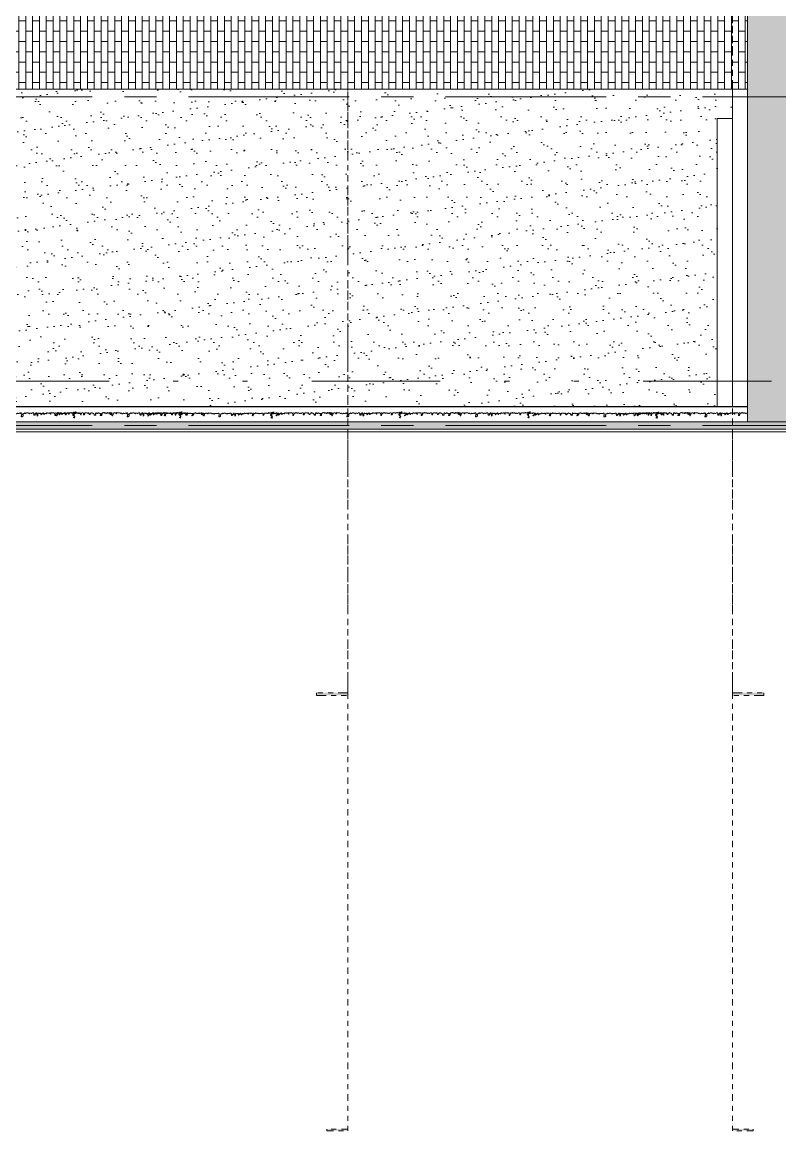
# Model space of a CAD drawing. Header units: metres. Extents: x -8.2 to 55.7, y -13.8 to 30.8.
# Drawn here: x 7.62 to 22.6, y -13.83 to 8.1 of the extents above; entities that cross this region are included whole.
import ezdxf
from ezdxf.enums import TextEntityAlignment as Align

# ---------------------------------------------------------------- set-up
doc = ezdxf.new("R2010")
doc.units = ezdxf.units.M
doc.header["$LTSCALE"] = 0.001
for name, pattern in [('CENTER', [50.8, 31.75, -6.35, 6.35, -6.35]), ('DIVIDEX2', [63.5, 25.4, -12.7, 0, -12.7, 0, -12.7]), ('HIDDENX2', [19.05, 12.7, -6.35])]:
    doc.linetypes.add(name, pattern=pattern)
doc.layers.get('0').update_dxf_attribs({"lineweight": 13, "true_color": 0x000000})
for name, color, linetype, lineweight, true_color in [('Jach-Anotaciones-Hatch-Lum100%', 7, 'Continuous', 13, 0x000000), ('Jach-Anotaciones-Hatch-Lum30%', 7, 'Continuous', 13, 0xb3b3b3), ('Jach-Anotaciones-Hatch-Lum50%', 9, 'Continuous', 13, 0x808080), ('Jach-Anotaciones-Hatch-Lum60%', 7, 'Continuous', 13, 0x666666), ('JACH-Anotaciones-Lineas-CORTE', 7, 'DIVIDEX2', 18, 0x000000), ('JACH-Anotaciones-Lineas-CORTE @ 0.05', 7, 'DIVIDEX2', 18, 0x000000), ('JACH-Anotaciones-Lineas-CORTE @ 0.075', 7, 'DIVIDEX2', 18, 0x000000), ('JACH-Anotaciones-Lineas-EJES', 7, 'CENTER', 18, 0x666666), ('JACH-Arq-Lineas-Piso', 7, 'Continuous', 13, 0x404040), ('JACH-Arq-Lineas-Proyeccion', 250, 'HIDDENX2', 9, 0x333333), ('JACH-Arq-Muros01-Carga', 7, 'Continuous', 25, 0x000000), ('JACH-ArqPaisaje-Vegetación', 9, 'Continuous', 13, 0x808080)]:
    doc.layers.add(name, color=color, linetype=linetype, lineweight=lineweight, true_color=true_color)
doc.styles.add('01c-Arial-JACH(3mm)', font='arial.ttf', dxfattribs={"height": 3})

# ---------------------------------------------------------------- blocks, each defined once
blk = doc.blocks.new('A$C686239C3')
at = {"linetype": 'Continuous'}
for p, q in [((0, 3.321), (0, 3.317)), ((0, 3.317), (0.004, 3.317)), ((0, 3.305), (0, 3.302)), ((0.004, 3.305), (0, 3.305)), ((0, 3.302), (0.008, 3.302)), ((0.004, 3.317), (0.004, 3.305)), ((0.008, 3.302), (0.008, 3.298)), ((0.008, 3.298), (0.016, 3.298)), ((0.011, 3.29), (0.011, 3.31)), ((0.011, 3.31), (0.027, 3.31)), ((0.012, 3.298), (0.012, 3.278)), ((0.016, 3.298), (0.012, 3.298)), ((0.012, 3.278), (0.02, 3.278)), ((0.014, 3.248), (0.022, 3.248)), ((0.02, 3.26), (0.015, 3.26)), ((0.015, 3.26), (0.015, 3.258)), ((0.015, 3.258), (0.019, 3.258)), ((0.016, 3.253), (0.015, 3.253)), ((0.015, 3.253), (0.015, 3.251)), ((0.015, 3.251), (0.016, 3.251)), ((0.019, 3.255), (0.016, 3.255)), ((0.016, 3.255), (0.016, 3.253)), ((0.016, 3.251), (0.016, 3.249)), ((0.029, 3.256), (0.017, 3.256)), ((0.017, 3.256), (0.017, 3.252)), ((0.023, 3.284), (0.018, 3.284)), ((0.018, 3.284), (0.018, 3.281)), ((0.018, 3.281), (0.025, 3.281)), ((0.019, 3.258), (0.019, 3.255)), ((0.02, 3.278), (0.02, 3.292)), ((0.02, 3.292), (0.023, 3.292)), ((0.02, 3.259), (0.02, 3.26)), ((0.024, 3.259), (0.02, 3.259)), ((0.022, 3.267), (0.021, 3.267)), ((0.021, 3.267), (0.021, 3.265)), ((0.021, 3.265), (0.025, 3.265)), ((0.025, 3.269), (0.022, 3.269)), ((0.022, 3.269), (0.022, 3.267)), ((0.022, 3.248), (0.022, 3.244)), ((0.022, 3.244), (0.03, 3.244)), ((0.023, 3.292), (0.023, 3.284)), ((0.025, 3.27), (0.023, 3.27)), ((0.023, 3.27), (0.023, 3.266)), ((0.023, 3.266), (0.025, 3.266)), ((0.026, 3.26), (0.024, 3.26)), ((0.024, 3.26), (0.024, 3.259)), ((0.025, 3.281), (0.025, 3.287)), ((0.025, 3.287), (0.029, 3.287)), ((0.029, 3.271), (0.025, 3.271)), ((0.025, 3.271), (0.025, 3.27)), ((0.025, 3.266), (0.025, 3.269)), ((0.025, 3.265), (0.025, 3.26)), ((0.025, 3.26), (0.026, 3.26)), ((0.037, 3.252), (0.025, 3.252)), ((0.025, 3.252), (0.029, 3.252)), ((0.026, 3.382), (0.026, 3.398)), ((0.026, 3.398), (0.03, 3.398)), ((0.042, 3.382), (0.026, 3.382)), ((0.038, 3.326), (0.026, 3.326)), ((0.026, 3.326), (0.034, 3.326)), ((0.03, 3.236), (0.026, 3.236)), ((0.026, 3.236), (0.026, 3.232)), ((0.026, 3.232), (0.038, 3.232)), ((0.03, 3.224), (0.026, 3.224)), ((0.026, 3.224), (0.026, 3.212)), ((0.027, 3.31), (0.027, 3.306)), ((0.027, 3.306), (0.039, 3.306)), ((0.039, 3.276), (0.028, 3.276)), ((0.028, 3.276), (0.028, 3.269)), ((0.028, 3.269), (0.029, 3.269)), ((0.029, 3.287), (0.029, 3.281)), ((0.029, 3.281), (0.035, 3.281)), ((0.029, 3.269), (0.029, 3.271)), ((0.029, 3.252), (0.029, 3.256)), ((0.03, 3.398), (0.03, 3.402)), ((0.03, 3.402), (0.034, 3.402)), ((0.038, 3.346), (0.03, 3.346)), ((0.03, 3.346), (0.034, 3.346)), ((0.03, 3.244), (0.03, 3.236)), ((0.038, 3.232), (0.03, 3.232)), ((0.03, 3.232), (0.03, 3.224)), ((0.034, 3.434), (0.034, 3.446)), ((0.034, 3.446), (0.042, 3.446)), ((0.038, 3.434), (0.034, 3.434)), ((0.034, 3.402), (0.034, 3.422)), ((0.034, 3.422), (0.038, 3.422)), ((0.034, 3.358), (0.034, 3.362)), ((0.034, 3.362), (0.042, 3.362)), ((0.034, 3.346), (0.034, 3.358)), ((0.034, 3.358), (0.038, 3.358)), ((0.038, 3.358), (0.034, 3.358)), ((0.034, 3.326), (0.034, 3.334)), ((0.034, 3.334), (0.038, 3.334)), ((0.034, 3.314), (0.034, 3.322)), ((0.034, 3.322), (0.038, 3.322)), ((0.042, 3.314), (0.034, 3.314)), ((0.039, 3.306), (0.035, 3.306)), ((0.035, 3.306), (0.035, 3.302)), ((0.035, 3.302), (0.047, 3.302)), ((0.035, 3.281), (0.035, 3.287)), ((0.035, 3.287), (0.04, 3.287)), ((0.038, 3.289), (0.036, 3.289)), ((0.036, 3.289), (0.036, 3.274)), ((0.037, 3.248), (0.037, 3.252)), ((0.053, 3.248), (0.037, 3.248)), ((0.038, 3.43), (0.038, 3.434)), ((0.042, 3.43), (0.038, 3.43)), ((0.038, 3.422), (0.038, 3.426)), ((0.038, 3.426), (0.042, 3.426)), ((0.038, 3.334), (0.038, 3.346)), ((0.038, 3.322), (0.038, 3.326)), ((0.039, 3.297), (0.038, 3.297)), ((0.038, 3.297), (0.04, 3.297)), ((0.038, 3.283), (0.038, 3.289)), ((0.04, 3.283), (0.038, 3.283)), ((0.039, 3.293), (0.039, 3.297)), ((0.04, 3.297), (0.04, 3.299)), ((0.04, 3.299), (0.044, 3.299)), ((0.04, 3.287), (0.04, 3.283)), ((0.04, 3.28), (0.04, 3.276)), ((0.052, 3.28), (0.04, 3.28)), ((0.042, 3.446), (0.042, 3.45)), ((0.042, 3.45), (0.046, 3.45)), ((0.042, 3.426), (0.042, 3.43)), ((0.042, 3.378), (0.042, 3.382)), ((0.046, 3.378), (0.042, 3.378)), ((0.042, 3.362), (0.042, 3.366)), ((0.042, 3.366), (0.046, 3.366)), ((0.042, 3.31), (0.042, 3.314)), ((0.05, 3.31), (0.042, 3.31)), ((0.044, 3.299), (0.044, 3.297)), ((0.044, 3.297), (0.049, 3.297)), ((0.045, 3.3), (0.045, 3.303)), ((0.045, 3.303), (0.048, 3.303)), ((0.049, 3.3), (0.045, 3.3)), ((0.046, 3.45), (0.046, 3.454)), ((0.046, 3.454), (0.051, 3.454)), ((0.046, 3.366), (0.046, 3.378)), ((0.047, 3.302), (0.047, 3.306)), ((0.048, 3.307), (0.048, 3.309)), ((0.049, 3.307), (0.048, 3.307)), ((0.048, 3.303), (0.048, 3.305)), ((0.048, 3.305), (0.049, 3.305)), ((0.048, 3.26), (0.052, 3.26)), ((0.056, 3.26), (0.048, 3.26)), ((0.049, 3.458), (0.057, 3.458)), ((0.049, 3.45), (0.049, 3.458)), ((0.049, 3.305), (0.049, 3.307)), ((0.049, 3.297), (0.049, 3.3)), ((0.052, 3.26), (0.052, 3.28)), ((0.053, 3.462), (0.053, 3.43)), ((0.057, 3.462), (0.053, 3.462)), ((0.053, 3.43), (0.065, 3.43)), ((0.053, 3.268), (0.053, 3.248)), ((0.085, 3.268), (0.053, 3.268)), ((0.056, 3.256), (0.056, 3.26)), ((0.064, 3.256), (0.056, 3.256)), ((0.057, 3.458), (0.057, 3.462)), ((0.06, 3.252), (0.064, 3.252)), ((0.06, 3.241), (0.06, 3.252)), ((0.064, 3.241), (0.06, 3.241)), ((0.064, 3.252), (0.064, 3.256)), ((0.064, 3.237), (0.064, 3.241)), ((0.072, 3.237), (0.064, 3.237)), ((0.065, 3.43), (0.065, 3.434)), ((0.065, 3.434), (0.069, 3.434)), ((0.069, 3.442), (0.085, 3.442)), ((0.069, 3.434), (0.069, 3.442)), ((0.072, 3.233), (0.072, 3.237)), ((0.08, 3.233), (0.072, 3.233)), ((0.08, 3.244), (0.08, 3.233)), ((0.1, 3.244), (0.08, 3.244)), ((0.085, 3.45), (0.089, 3.45)), ((0.085, 3.442), (0.085, 3.45)), ((0.085, 3.264), (0.085, 3.268)), ((0.121, 3.264), (0.085, 3.264)), ((0.088, 3.268), (0.088, 3.256)), ((0.112, 3.268), (0.088, 3.268)), ((0.088, 3.256), (0.092, 3.256)), ((0.089, 3.45), (0.089, 3.454)), ((0.092, 3.256), (0.092, 3.252)), ((0.092, 3.252), (0.096, 3.252)), ((0.096, 3.252), (0.096, 3.248)), ((0.096, 3.248), (0.1, 3.248)), ((0.1, 3.248), (0.1, 3.244)), ((0.112, 3.272), (0.112, 3.268)), ((0.116, 3.272), (0.112, 3.272)), ((0.116, 3.276), (0.116, 3.272)), ((0.128, 3.276), (0.116, 3.276)), ((0.137, 3.272), (0.121, 3.272)), ((0.121, 3.272), (0.121, 3.264)), ((0.128, 3.284), (0.128, 3.276)), ((0.132, 3.284), (0.128, 3.284)), ((0.132, 3.288), (0.132, 3.284)), ((0.136, 3.288), (0.132, 3.288)), ((0.136, 3.276), (0.136, 3.288)), ((0.14, 3.276), (0.136, 3.276)), ((0.137, 3.264), (0.137, 3.272)), ((0.141, 3.264), (0.137, 3.264)), ((0.14, 3.272), (0.14, 3.276)), ((0.144, 3.272), (0.14, 3.272)), ((0.141, 3.252), (0.141, 3.264)), ((0.144, 3.252), (0.141, 3.252)), ((0.144, 3.268), (0.144, 3.272)), ((0.152, 3.268), (0.144, 3.268)), ((0.148, 3.256), (0.144, 3.256)), ((0.144, 3.256), (0.144, 3.252)), ((0.148, 3.252), (0.148, 3.256)), ((0.152, 3.252), (0.148, 3.252)), ((0.152, 3.272), (0.152, 3.268)), ((0.168, 3.272), (0.152, 3.272)), ((0.16, 3.268), (0.152, 3.268)), ((0.152, 3.268), (0.156, 3.268)), ((0.152, 3.248), (0.152, 3.252)), ((0.16, 3.248), (0.152, 3.248)), ((0.156, 3.268), (0.156, 3.264)), ((0.156, 3.264), (0.16, 3.264)), ((0.022, 3.192), (0.018, 3.192)), ((0.018, 3.192), (0.018, 3.18)), ((0.018, 3.18), (0.022, 3.18)), ((0.03, 3.196), (0.022, 3.196)), ((0.022, 3.196), (0.022, 3.192)), ((0.022, 3.18), (0.022, 3.176)), ((0.022, 3.176), (0.038, 3.176)), ((0.026, 3.212), (0.034, 3.212)), ((0.03, 3.2), (0.026, 3.2)), ((0.026, 3.2), (0.03, 3.2)), ((0.028, 3.161), (0.028, 3.182)), ((0.028, 3.161), (0.032, 3.161)), ((0.028, 3.126), (0.028, 3.106)), ((0.032, 3.126), (0.028, 3.126)), ((0.028, 3.106), (0.032, 3.106)), ((0.028, 3.026), (0.028, 2.998)), ((0.032, 3.026), (0.028, 3.026)), ((0.028, 2.998), (0.032, 2.998)), ((0.034, 3.212), (0.03, 3.212)), ((0.03, 3.212), (0.03, 3.2)), ((0.03, 3.2), (0.03, 3.196)), ((0.032, 3.161), (0.032, 3.153)), ((0.032, 3.153), (0.04, 3.153)), ((0.032, 3.133), (0.032, 3.126)), ((0.036, 3.133), (0.032, 3.133)), ((0.032, 3.106), (0.032, 3.078)), ((0.032, 3.078), (0.036, 3.078)), ((0.032, 3.03), (0.032, 3.026)), ((0.036, 3.03), (0.032, 3.03)), ((0.032, 2.998), (0.032, 2.994)), ((0.032, 2.994), (0.04, 2.994)), ((0.036, 3.137), (0.036, 3.133)), ((0.04, 3.137), (0.036, 3.137)), ((0.036, 3.078), (0.036, 3.054)), ((0.036, 3.054), (0.048, 3.054)), ((0.036, 3.038), (0.036, 3.03)), ((0.072, 3.038), (0.036, 3.038)), ((0.036, 2.95), (0.036, 2.938)), ((0.04, 2.95), (0.036, 2.95)), ((0.036, 2.938), (0.048, 2.938)), ((0.04, 3.153), (0.04, 3.137)), ((0.04, 2.994), (0.04, 2.986)), ((0.04, 2.986), (0.044, 2.986)), ((0.04, 2.962), (0.04, 2.95)), ((0.044, 2.962), (0.04, 2.962)), ((0.044, 2.986), (0.044, 2.962)), ((0.044, 2.93), (0.044, 2.922)), ((0.048, 2.93), (0.044, 2.93)), ((0.048, 3.062), (0.052, 3.062)), ((0.048, 3.054), (0.048, 3.062)), ((0.048, 2.938), (0.048, 2.93)), ((0.052, 3.066), (0.06, 3.066)), ((0.052, 3.062), (0.052, 3.066)), ((0.06, 3.066), (0.06, 3.058)), ((0.06, 3.058), (0.08, 3.058)), ((0.072, 3.034), (0.072, 3.038)), ((0.08, 3.034), (0.072, 3.034)), ((0.08, 3.058), (0.08, 3.034)), ((0.024, 2.846), (0.024, 2.834)), ((0.032, 2.846), (0.024, 2.846)), ((0.024, 2.834), (0.028, 2.834)), ((0.028, 2.87), (0.028, 2.846)), ((0.032, 2.87), (0.028, 2.87)), ((0.028, 2.846), (0.036, 2.846)), ((0.028, 2.834), (0.028, 2.826)), ((0.028, 2.826), (0.032, 2.826)), ((0.028, 2.782), (0.028, 2.77)), ((0.036, 2.782), (0.028, 2.782)), ((0.028, 2.778), (0.032, 2.778)), ((0.028, 2.77), (0.028, 2.778)), ((0.028, 2.698), (0.028, 2.674)), ((0.032, 2.698), (0.028, 2.698)), ((0.028, 2.674), (0.032, 2.674)), ((0.032, 2.91), (0.032, 2.89)), ((0.036, 2.91), (0.032, 2.91)), ((0.032, 2.89), (0.04, 2.89)), ((0.032, 2.874), (0.032, 2.87)), ((0.036, 2.874), (0.032, 2.874)), ((0.032, 2.842), (0.032, 2.846)), ((0.04, 2.842), (0.032, 2.842)), ((0.032, 2.826), (0.032, 2.818)), ((0.032, 2.818), (0.036, 2.818)), ((0.032, 2.782), (0.04, 2.782)), ((0.032, 2.778), (0.032, 2.782)), ((0.032, 2.742), (0.032, 2.714)), ((0.04, 2.742), (0.032, 2.742)), ((0.032, 2.714), (0.036, 2.714)), ((0.032, 2.71), (0.032, 2.706)), ((0.036, 2.71), (0.032, 2.71)), ((0.032, 2.71), (0.036, 2.71)), ((0.032, 2.706), (0.032, 2.71)), ((0.032, 2.706), (0.032, 2.698)), ((0.036, 2.706), (0.032, 2.706)), ((0.032, 2.674), (0.032, 2.654)), ((0.032, 2.654), (0.04, 2.654)), ((0.032, 2.642), (0.032, 2.634)), ((0.036, 2.642), (0.032, 2.642)), ((0.032, 2.638), (0.036, 2.638)), ((0.032, 2.634), (0.032, 2.638)), ((0.036, 2.914), (0.036, 2.91)), ((0.044, 2.914), (0.036, 2.914)), ((0.036, 2.878), (0.036, 2.874)), ((0.04, 2.878), (0.036, 2.878)), ((0.036, 2.846), (0.036, 2.838)), ((0.036, 2.838), (0.04, 2.838)), ((0.036, 2.818), (0.036, 2.782)), ((0.036, 2.714), (0.036, 2.71)), ((0.036, 2.71), (0.036, 2.706)), ((0.036, 2.646), (0.036, 2.642)), ((0.036, 2.642), (0.036, 2.646)), ((0.036, 2.642), (0.048, 2.642)), ((0.036, 2.638), (0.036, 2.642)), ((0.052, 2.642), (0.036, 2.642)), ((0.044, 2.922), (0.04, 2.922)), ((0.04, 2.922), (0.04, 2.914)), ((0.04, 2.914), (0.044, 2.914)), ((0.04, 2.89), (0.04, 2.878)), ((0.04, 2.838), (0.04, 2.842)), ((0.04, 2.786), (0.044, 2.786)), ((0.04, 2.782), (0.04, 2.786)), ((0.04, 2.746), (0.04, 2.742)), ((0.044, 2.746), (0.04, 2.746)), ((0.04, 2.654), (0.04, 2.65)), ((0.04, 2.65), (0.048, 2.65)), ((0.044, 2.794), (0.068, 2.794)), ((0.044, 2.786), (0.044, 2.794)), ((0.044, 2.75), (0.044, 2.746)), ((0.052, 2.75), (0.044, 2.75)), ((0.048, 2.654), (0.048, 2.65)), ((0.048, 2.65), (0.048, 2.654)), ((0.048, 2.65), (0.052, 2.65)), ((0.048, 2.642), (0.048, 2.65)), ((0.048, 2.65), (0.052, 2.65)), ((0.048, 2.634), (0.048, 2.63)), ((0.052, 2.634), (0.048, 2.634)), ((0.052, 2.754), (0.052, 2.75)), ((0.06, 2.754), (0.052, 2.754)), ((0.052, 2.654), (0.06, 2.654)), ((0.052, 2.65), (0.052, 2.654)), ((0.052, 2.65), (0.052, 2.642)), ((0.052, 2.642), (0.052, 2.634)), ((0.06, 2.642), (0.052, 2.642)), ((0.06, 2.766), (0.06, 2.754)), ((0.076, 2.766), (0.06, 2.766)), ((0.06, 2.654), (0.06, 2.642)), ((0.068, 2.794), (0.068, 2.782)), ((0.068, 2.782), (0.072, 2.782)), ((0.072, 2.782), (0.072, 2.778)), ((0.072, 2.778), (0.1, 2.778)), ((0.076, 2.762), (0.076, 2.766)), ((0.084, 2.762), (0.076, 2.762)), ((0.084, 2.754), (0.084, 2.762)), ((0.088, 2.754), (0.084, 2.754)), ((0.088, 2.75), (0.088, 2.754)), ((0.092, 2.75), (0.088, 2.75)), ((0.092, 2.754), (0.092, 2.75)), ((0.096, 2.754), (0.092, 2.754)), ((0.096, 2.762), (0.096, 2.754)), ((0.1, 2.762), (0.096, 2.762)), ((0.1, 2.778), (0.1, 2.762)), ((0.028, 2.618), (0.028, 2.602)), ((0.036, 2.618), (0.028, 2.618)), ((0.028, 2.602), (0.036, 2.602)), ((0.032, 2.566), (0.032, 2.534)), ((0.036, 2.566), (0.032, 2.566)), ((0.032, 2.534), (0.052, 2.534)), ((0.032, 2.454), (0.032, 2.442)), ((0.04, 2.454), (0.032, 2.454)), ((0.032, 2.442), (0.044, 2.442)), ((0.036, 2.622), (0.036, 2.618)), ((0.048, 2.622), (0.036, 2.622)), ((0.036, 2.602), (0.036, 2.566)), ((0.036, 2.386), (0.036, 2.378)), ((0.052, 2.386), (0.036, 2.386)), ((0.036, 2.378), (0.044, 2.378)), ((0.036, 2.358), (0.036, 2.354)), ((0.044, 2.358), (0.036, 2.358)), ((0.036, 2.354), (0.048, 2.354)), ((0.04, 2.458), (0.04, 2.454)), ((0.052, 2.458), (0.04, 2.458)), ((0.04, 2.426), (0.04, 2.418)), ((0.056, 2.426), (0.04, 2.426)), ((0.04, 2.418), (0.048, 2.418)), ((0.044, 2.63), (0.044, 2.626)), ((0.048, 2.63), (0.044, 2.63)), ((0.044, 2.626), (0.048, 2.626)), ((0.044, 2.51), (0.044, 2.498)), ((0.048, 2.51), (0.044, 2.51)), ((0.044, 2.498), (0.048, 2.498)), ((0.044, 2.442), (0.044, 2.438)), ((0.044, 2.438), (0.048, 2.438)), ((0.044, 2.378), (0.044, 2.374)), ((0.044, 2.374), (0.048, 2.374)), ((0.044, 2.362), (0.044, 2.358)), ((0.048, 2.362), (0.044, 2.362)), ((0.048, 2.626), (0.048, 2.622)), ((0.048, 2.518), (0.048, 2.506)), ((0.052, 2.518), (0.048, 2.518)), ((0.048, 2.506), (0.048, 2.51)), ((0.048, 2.498), (0.048, 2.482)), ((0.048, 2.482), (0.064, 2.482)), ((0.048, 2.438), (0.048, 2.434)), ((0.048, 2.434), (0.056, 2.434)), ((0.048, 2.418), (0.048, 2.414)), ((0.048, 2.414), (0.064, 2.414)), ((0.048, 2.374), (0.048, 2.362)), ((0.048, 2.354), (0.048, 2.338)), ((0.052, 2.534), (0.052, 2.518)), ((0.052, 2.462), (0.052, 2.458)), ((0.072, 2.462), (0.052, 2.462)), ((0.052, 2.39), (0.052, 2.386)), ((0.056, 2.39), (0.052, 2.39)), ((0.056, 2.434), (0.056, 2.426)), ((0.056, 2.394), (0.056, 2.39)), ((0.06, 2.394), (0.056, 2.394)), ((0.06, 2.398), (0.06, 2.394)), ((0.08, 2.398), (0.06, 2.398)), ((0.064, 2.482), (0.064, 2.466)), ((0.064, 2.466), (0.08, 2.466)), ((0.064, 2.414), (0.064, 2.402)), ((0.064, 2.402), (0.068, 2.402)), ((0.068, 2.402), (0.068, 2.394)), ((0.068, 2.394), (0.076, 2.394)), ((0.072, 2.466), (0.072, 2.462)), ((0.08, 2.466), (0.072, 2.466)), ((0.076, 2.394), (0.076, 2.39)), ((0.076, 2.39), (0.08, 2.39)), ((0.08, 2.39), (0.08, 2.398)), ((0.028, 2.278), (0.028, 2.254)), ((0.04, 2.278), (0.028, 2.278)), ((0.028, 2.254), (0.04, 2.254)), ((0.032, 2.198), (0.032, 2.162)), ((0.036, 2.198), (0.032, 2.198)), ((0.032, 2.162), (0.036, 2.162)), ((0.032, 2.05), (0.032, 2.006)), ((0.036, 2.05), (0.032, 2.05)), ((0.036, 2.334), (0.036, 2.31)), ((0.04, 2.334), (0.036, 2.334)), ((0.036, 2.31), (0.04, 2.31)), ((0.036, 2.202), (0.036, 2.198)), ((0.052, 2.202), (0.036, 2.202)), ((0.036, 2.162), (0.036, 2.154)), ((0.036, 2.154), (0.04, 2.154)), ((0.036, 2.126), (0.036, 2.09)), ((0.04, 2.126), (0.036, 2.126)), ((0.036, 2.09), (0.056, 2.09)), ((0.036, 2.074), (0.036, 2.05)), ((0.048, 2.074), (0.036, 2.074)), ((0.04, 2.338), (0.04, 2.334)), ((0.048, 2.338), (0.04, 2.338)), ((0.04, 2.31), (0.04, 2.306)), ((0.04, 2.306), (0.104, 2.306)), ((0.04, 2.274), (0.04, 2.278)), ((0.044, 2.274), (0.04, 2.274)), ((0.04, 2.254), (0.04, 2.25)), ((0.04, 2.25), (0.052, 2.25)), ((0.04, 2.154), (0.04, 2.15)), ((0.04, 2.15), (0.044, 2.15)), ((0.04, 2.13), (0.04, 2.126)), ((0.044, 2.13), (0.04, 2.13)), ((0.044, 2.262), (0.044, 2.274)), ((0.048, 2.262), (0.044, 2.262)), ((0.044, 2.15), (0.044, 2.13)), ((0.048, 2.266), (0.048, 2.262)), ((0.06, 2.266), (0.048, 2.266)), ((0.048, 2.078), (0.048, 2.074)), ((0.052, 2.078), (0.048, 2.078)), ((0.052, 2.254), (0.056, 2.254)), ((0.052, 2.25), (0.052, 2.254)), ((0.052, 2.198), (0.052, 2.202)), ((0.056, 2.198), (0.052, 2.198)), ((0.052, 2.082), (0.052, 2.078)), ((0.056, 2.082), (0.052, 2.082)), ((0.056, 2.254), (0.056, 2.226)), ((0.056, 2.226), (0.064, 2.226)), ((0.056, 2.194), (0.056, 2.198)), ((0.064, 2.194), (0.056, 2.194)), ((0.056, 2.09), (0.056, 2.082)), ((0.06, 2.29), (0.06, 2.266)), ((0.068, 2.29), (0.06, 2.29)), ((0.064, 2.23), (0.068, 2.23)), ((0.064, 2.226), (0.064, 2.23)), ((0.064, 2.198), (0.064, 2.194)), ((0.068, 2.198), (0.064, 2.198)), ((0.068, 2.294), (0.068, 2.29)), ((0.096, 2.294), (0.068, 2.294)), ((0.068, 2.238), (0.088, 2.238)), ((0.068, 2.23), (0.068, 2.238)), ((0.068, 2.202), (0.068, 2.198)), ((0.072, 2.202), (0.068, 2.202)), ((0.072, 2.206), (0.072, 2.202)), ((0.092, 2.206), (0.072, 2.206)), ((0.088, 2.238), (0.088, 2.222)), ((0.088, 2.222), (0.092, 2.222)), ((0.092, 2.222), (0.092, 2.206)), ((0.096, 2.29), (0.096, 2.294)), ((0.1, 2.29), (0.096, 2.29)), ((0.1, 2.286), (0.1, 2.29)), ((0.104, 2.286), (0.1, 2.286)), ((0.104, 2.306), (0.104, 2.282)), ((0.104, 2.282), (0.104, 2.286)), ((0.032, 2.006), (0.036, 2.006)), ((0.032, 1.97), (0.032, 1.958)), ((0.036, 1.97), (0.032, 1.97)), ((0.032, 1.958), (0.048, 1.958)), ((0.032, 1.874), (0.032, 1.854)), ((0.036, 1.874), (0.032, 1.874)), ((0.032, 1.854), (0.044, 1.854)), ((0.036, 2.006), (0.036, 1.994)), ((0.036, 1.994), (0.044, 1.994)), ((0.036, 1.974), (0.036, 1.97)), ((0.04, 1.974), (0.036, 1.974)), ((0.036, 1.882), (0.036, 1.874)), ((0.08, 1.882), (0.036, 1.882)), ((0.036, 1.834), (0.036, 1.815)), ((0.04, 1.834), (0.036, 1.834)), ((0.036, 1.815), (0.044, 1.815)), ((0.036, 1.771), (0.036, 1.767)), ((0.04, 1.771), (0.036, 1.771)), ((0.036, 1.767), (0.04, 1.767)), ((0.04, 1.978), (0.04, 1.974)), ((0.044, 1.978), (0.04, 1.978)), ((0.04, 1.838), (0.04, 1.834)), ((0.044, 1.838), (0.04, 1.838)), ((0.04, 1.775), (0.04, 1.771)), ((0.044, 1.775), (0.04, 1.775)), ((0.04, 1.767), (0.04, 1.763)), ((0.04, 1.763), (0.044, 1.763)), ((0.044, 1.994), (0.044, 1.978)), ((0.044, 1.854), (0.044, 1.838)), ((0.044, 1.815), (0.044, 1.775)), ((0.044, 1.763), (0.044, 1.755)), ((0.048, 1.958), (0.048, 1.926)), ((0.048, 1.926), (0.068, 1.926)), ((0.068, 1.926), (0.068, 1.91)), ((0.068, 1.91), (0.088, 1.91)), ((0.08, 1.874), (0.08, 1.882)), ((0.084, 1.874), (0.08, 1.874)), ((0.084, 1.87), (0.084, 1.874)), ((0.092, 1.87), (0.084, 1.87)), ((0.088, 1.914), (0.092, 1.914)), ((0.088, 1.91), (0.088, 1.914)), ((0.092, 1.918), (0.119, 1.918)), ((0.092, 1.914), (0.092, 1.918)), ((0.092, 1.874), (0.092, 1.87)), ((0.096, 1.874), (0.092, 1.874)), ((0.096, 1.878), (0.096, 1.874)), ((0.119, 1.878), (0.096, 1.878)), ((0.119, 1.918), (0.119, 1.91)), ((0.119, 1.91), (0.123, 1.91)), ((0.119, 1.866), (0.119, 1.878)), ((0.131, 1.866), (0.119, 1.866)), ((0.123, 1.91), (0.123, 1.902)), ((0.123, 1.902), (0.127, 1.902)), ((0.127, 1.902), (0.127, 1.894)), ((0.127, 1.894), (0.131, 1.894)), ((0.131, 1.894), (0.131, 1.866)), ((0.02, 1.587), (0.052, 1.587)), ((0.02, 1.583), (0.02, 1.587)), ((0.024, 1.583), (0.02, 1.583)), ((0.024, 1.591), (0.024, 1.583)), ((0.032, 1.591), (0.024, 1.591)), ((0.028, 1.679), (0.028, 1.671)), ((0.036, 1.679), (0.028, 1.679)), ((0.028, 1.671), (0.032, 1.671)), ((0.028, 1.551), (0.028, 1.539)), ((0.032, 1.551), (0.028, 1.551)), ((0.028, 1.539), (0.032, 1.539)), ((0.028, 1.495), (0.084, 1.495)), ((0.036, 1.495), (0.028, 1.495)), ((0.032, 1.671), (0.032, 1.591)), ((0.032, 1.555), (0.032, 1.551)), ((0.04, 1.555), (0.032, 1.555)), ((0.032, 1.539), (0.032, 1.519)), ((0.032, 1.519), (0.036, 1.519)), ((0.032, 1.463), (0.032, 1.459)), ((0.048, 1.463), (0.032, 1.463)), ((0.036, 1.707), (0.036, 1.703)), ((0.04, 1.707), (0.036, 1.707)), ((0.036, 1.703), (0.048, 1.703)), ((0.036, 1.683), (0.036, 1.679)), ((0.04, 1.683), (0.036, 1.683)), ((0.036, 1.519), (0.036, 1.491)), ((0.036, 1.491), (0.036, 1.495)), ((0.04, 1.723), (0.04, 1.707)), ((0.04, 1.719), (0.04, 1.723)), ((0.04, 1.723), (0.04, 1.719)), ((0.044, 1.723), (0.04, 1.723)), ((0.04, 1.687), (0.04, 1.683)), ((0.048, 1.687), (0.04, 1.687)), ((0.04, 1.571), (0.04, 1.555)), ((0.048, 1.571), (0.04, 1.571)), ((0.044, 1.755), (0.056, 1.755)), ((0.044, 1.727), (0.044, 1.723)), ((0.052, 1.727), (0.044, 1.727)), ((0.048, 1.703), (0.048, 1.687)), ((0.048, 1.575), (0.048, 1.571)), ((0.052, 1.575), (0.048, 1.575)), ((0.048, 1.455), (0.048, 1.463)), ((0.052, 1.735), (0.052, 1.727)), ((0.056, 1.735), (0.052, 1.735)), ((0.052, 1.587), (0.052, 1.575)), ((0.056, 1.755), (0.056, 1.735)), ((0.084, 1.495), (0.084, 1.475)), ((0.084, 1.475), (0.092, 1.475)), ((0.084, 1.463), (0.084, 1.459)), ((0.1, 1.463), (0.084, 1.463)), ((0.092, 1.479), (0.104, 1.479)), ((0.092, 1.475), (0.092, 1.479)), ((0.1, 1.467), (0.1, 1.463)), ((0.104, 1.467), (0.1, 1.467)), ((0.104, 1.479), (0.104, 1.467)), ((0.015, 1.414), (0.041, 1.414)), ((0.02, 1.419), (0.02, 1.407)), ((0.02, 1.407), (0.028, 1.407)), ((0.028, 1.351), (0.024, 1.351)), ((0.024, 1.351), (0.024, 1.339)), ((0.024, 1.339), (0.028, 1.339)), ((0.028, 1.267), (0.024, 1.267)), ((0.024, 1.267), (0.024, 1.247)), ((0.024, 1.247), (0.028, 1.247)), ((0.028, 1.459), (0.028, 1.431)), ((0.032, 1.459), (0.028, 1.459)), ((0.028, 1.431), (0.04, 1.431)), ((0.028, 1.407), (0.028, 1.403)), ((0.028, 1.403), (0.036, 1.403)), ((0.036, 1.355), (0.028, 1.355)), ((0.028, 1.355), (0.028, 1.351)), ((0.028, 1.339), (0.028, 1.335)), ((0.028, 1.335), (0.044, 1.335)), ((0.032, 1.291), (0.028, 1.291)), ((0.028, 1.291), (0.028, 1.287)), ((0.028, 1.287), (0.032, 1.287)), ((0.036, 1.271), (0.028, 1.271)), ((0.028, 1.271), (0.028, 1.267)), ((0.028, 1.247), (0.028, 1.239)), ((0.028, 1.239), (0.032, 1.239)), ((0.032, 1.223), (0.028, 1.223)), ((0.028, 1.223), (0.028, 1.211)), ((0.028, 1.211), (0.04, 1.211)), ((0.036, 1.395), (0.032, 1.395)), ((0.032, 1.395), (0.032, 1.391)), ((0.032, 1.391), (0.044, 1.391)), ((0.036, 1.383), (0.032, 1.383)), ((0.032, 1.383), (0.032, 1.371)), ((0.032, 1.371), (0.04, 1.371)), ((0.036, 1.359), (0.032, 1.359)), ((0.032, 1.359), (0.036, 1.359)), ((0.036, 1.295), (0.032, 1.295)), ((0.032, 1.295), (0.032, 1.291)), ((0.032, 1.287), (0.032, 1.283)), ((0.032, 1.283), (0.036, 1.283)), ((0.032, 1.239), (0.032, 1.223)), ((0.036, 1.419), (0.048, 1.419)), ((0.036, 1.407), (0.036, 1.419)), ((0.04, 1.407), (0.036, 1.407)), ((0.036, 1.403), (0.036, 1.395)), ((0.044, 1.391), (0.036, 1.391)), ((0.036, 1.391), (0.036, 1.383)), ((0.04, 1.371), (0.036, 1.371)), ((0.036, 1.371), (0.036, 1.359)), ((0.036, 1.359), (0.036, 1.355)), ((0.04, 1.315), (0.036, 1.315)), ((0.036, 1.315), (0.036, 1.295)), ((0.036, 1.283), (0.036, 1.271)), ((0.04, 1.431), (0.04, 1.427)), ((0.04, 1.427), (0.052, 1.427)), ((0.04, 1.411), (0.04, 1.407)), ((0.048, 1.411), (0.04, 1.411)), ((0.044, 1.319), (0.04, 1.319)), ((0.04, 1.319), (0.04, 1.315)), ((0.04, 1.211), (0.04, 1.207)), ((0.04, 1.207), (0.044, 1.207)), ((0.044, 1.335), (0.044, 1.319)), ((0.044, 1.207), (0.044, 1.203)), ((0.044, 1.203), (0.052, 1.203)), ((0.048, 1.183), (0.044, 1.183)), ((0.044, 1.183), (0.044, 1.143)), ((0.08, 1.455), (0.048, 1.455)), ((0.048, 1.427), (0.052, 1.427)), ((0.048, 1.419), (0.048, 1.427)), ((0.048, 1.415), (0.048, 1.411)), ((0.056, 1.415), (0.048, 1.415)), ((0.048, 1.179), (0.048, 1.183)), ((0.072, 1.179), (0.048, 1.179)), ((0.052, 1.431), (0.06, 1.431)), ((0.052, 1.427), (0.052, 1.431)), ((0.052, 1.427), (0.052, 1.423)), ((0.052, 1.423), (0.056, 1.423)), ((0.056, 1.407), (0.052, 1.407)), ((0.052, 1.203), (0.052, 1.207)), ((0.052, 1.207), (0.064, 1.207)), ((0.056, 1.423), (0.056, 1.415)), ((0.056, 1.411), (0.056, 1.407)), ((0.06, 1.411), (0.056, 1.411)), ((0.06, 1.435), (0.076, 1.435)), ((0.06, 1.431), (0.06, 1.435)), ((0.06, 1.415), (0.06, 1.411)), ((0.068, 1.415), (0.06, 1.415)), ((0.064, 1.207), (0.064, 1.195)), ((0.064, 1.195), (0.096, 1.195)), ((0.068, 1.419), (0.068, 1.415)), ((0.076, 1.419), (0.068, 1.419)), ((0.072, 1.175), (0.072, 1.179)), ((0.076, 1.175), (0.072, 1.175)), ((0.076, 1.435), (0.076, 1.419)), ((0.076, 1.167), (0.076, 1.175)), ((0.08, 1.459), (0.08, 1.455)), ((0.084, 1.459), (0.08, 1.459)), ((0.096, 1.195), (0.096, 1.167)), ((0.032, 0.939), (0.02, 0.939)), ((0.02, 0.939), (0.02, 0.935)), ((0.02, 0.935), (0.024, 0.935)), ((0.028, 1.051), (0.024, 1.051)), ((0.024, 1.051), (0.024, 1.047)), ((0.024, 1.047), (0.036, 1.047)), ((0.024, 0.935), (0.024, 0.931)), ((0.024, 0.931), (0.032, 0.931)), ((0.036, 1.119), (0.028, 1.119)), ((0.028, 1.119), (0.028, 1.099)), ((0.028, 1.099), (0.032, 1.099)), ((0.036, 1.055), (0.028, 1.055)), ((0.028, 1.055), (0.028, 1.051)), ((0.032, 1.099), (0.032, 1.095)), ((0.032, 1.095), (0.044, 1.095)), ((0.036, 0.943), (0.032, 0.943)), ((0.032, 0.943), (0.032, 0.939)), ((0.032, 0.931), (0.032, 0.919)), ((0.032, 0.919), (0.036, 0.919)), ((0.04, 1.139), (0.036, 1.139)), ((0.036, 1.139), (0.036, 1.119)), ((0.04, 1.059), (0.036, 1.059)), ((0.036, 1.059), (0.036, 1.055)), ((0.036, 1.047), (0.036, 1.035)), ((0.036, 1.035), (0.052, 1.035)), ((0.044, 0.971), (0.036, 0.971)), ((0.036, 0.971), (0.036, 0.955)), ((0.036, 0.955), (0.04, 0.955)), ((0.04, 0.947), (0.036, 0.947)), ((0.036, 0.947), (0.036, 0.943)), ((0.036, 0.919), (0.036, 0.915)), ((0.036, 0.915), (0.04, 0.915)), ((0.044, 1.143), (0.04, 1.143)), ((0.04, 1.143), (0.04, 1.139)), ((0.044, 1.071), (0.04, 1.071)), ((0.04, 1.071), (0.04, 1.059)), ((0.04, 0.955), (0.04, 0.947)), ((0.04, 0.915), (0.04, 0.891)), ((0.04, 0.891), (0.052, 0.891)), ((0.044, 1.095), (0.044, 1.071)), ((0.068, 0.991), (0.044, 0.991)), ((0.044, 0.991), (0.044, 0.971)), ((0.052, 1.035), (0.052, 1.039)), ((0.052, 1.039), (0.056, 1.039)), ((0.052, 0.891), (0.052, 0.895)), ((0.052, 0.895), (0.056, 0.895)), ((0.056, 1.039), (0.056, 1.035)), ((0.056, 1.035), (0.06, 1.035)), ((0.056, 0.895), (0.056, 0.899)), ((0.056, 0.899), (0.06, 0.899)), ((0.06, 1.035), (0.06, 1.027)), ((0.06, 1.027), (0.068, 1.027)), ((0.06, 0.899), (0.06, 0.903)), ((0.06, 0.903), (0.064, 0.903)), ((0.064, 0.903), (0.064, 0.883)), ((0.064, 0.883), (0.076, 0.883)), ((0.068, 1.027), (0.068, 1.031)), ((0.068, 1.031), (0.072, 1.031)), ((0.088, 0.999), (0.068, 0.999)), ((0.068, 0.999), (0.068, 0.987)), ((0.068, 0.987), (0.068, 0.991)), ((0.072, 1.031), (0.072, 1.035)), ((0.072, 1.035), (0.076, 1.035)), ((0.08, 1.167), (0.076, 1.167)), ((0.076, 1.035), (0.076, 1.039)), ((0.076, 1.039), (0.088, 1.039)), ((0.076, 0.883), (0.076, 0.875)), ((0.08, 1.159), (0.08, 1.167)), ((0.084, 1.159), (0.08, 1.159)), ((0.084, 1.155), (0.084, 1.159)), ((0.1, 1.155), (0.084, 1.155)), ((0.088, 1.039), (0.088, 0.999)), ((0.096, 1.167), (0.1, 1.167)), ((0.1, 1.167), (0.1, 1.155)), ((0.048, 0.855), (0.028, 0.855)), ((0.028, 0.855), (0.028, 0.843)), ((0.028, 0.843), (0.032, 0.843)), ((0.032, 0.807), (0.028, 0.807)), ((0.028, 0.807), (0.028, 0.787)), ((0.028, 0.787), (0.032, 0.787)), ((0.032, 0.707), (0.028, 0.707)), ((0.028, 0.707), (0.028, 0.679)), ((0.028, 0.679), (0.032, 0.679)), ((0.032, 0.843), (0.032, 0.835)), ((0.032, 0.835), (0.04, 0.835)), ((0.036, 0.815), (0.032, 0.815)), ((0.032, 0.815), (0.032, 0.807)), ((0.032, 0.787), (0.032, 0.759)), ((0.032, 0.759), (0.036, 0.759)), ((0.036, 0.711), (0.032, 0.711)), ((0.032, 0.711), (0.032, 0.707)), ((0.032, 0.679), (0.032, 0.675)), ((0.032, 0.675), (0.04, 0.675)), ((0.036, 0.591), (0.032, 0.591)), ((0.032, 0.591), (0.032, 0.571)), ((0.04, 0.819), (0.036, 0.819)), ((0.036, 0.819), (0.036, 0.815)), ((0.036, 0.759), (0.036, 0.735)), ((0.036, 0.735), (0.048, 0.735)), ((0.072, 0.719), (0.036, 0.719)), ((0.036, 0.719), (0.036, 0.711)), ((0.04, 0.631), (0.036, 0.631)), ((0.036, 0.631), (0.036, 0.619)), ((0.036, 0.619), (0.048, 0.619)), ((0.044, 0.595), (0.036, 0.595)), ((0.036, 0.595), (0.036, 0.591)), ((0.04, 0.835), (0.04, 0.819)), ((0.04, 0.675), (0.04, 0.667)), ((0.04, 0.667), (0.044, 0.667)), ((0.044, 0.643), (0.04, 0.643)), ((0.04, 0.643), (0.04, 0.631)), ((0.044, 0.603), (0.04, 0.603)), ((0.04, 0.603), (0.04, 0.595)), ((0.04, 0.595), (0.044, 0.595)), ((0.044, 0.667), (0.044, 0.643)), ((0.048, 0.611), (0.044, 0.611)), ((0.044, 0.611), (0.044, 0.603)), ((0.052, 0.859), (0.048, 0.859)), ((0.048, 0.859), (0.048, 0.851)), ((0.048, 0.851), (0.048, 0.855)), ((0.048, 0.735), (0.048, 0.743)), ((0.048, 0.743), (0.052, 0.743)), ((0.048, 0.619), (0.048, 0.611)), ((0.056, 0.867), (0.052, 0.867)), ((0.052, 0.867), (0.052, 0.859)), ((0.052, 0.743), (0.052, 0.747)), ((0.052, 0.747), (0.06, 0.747)), ((0.056, 0.863), (0.056, 0.867)), ((0.068, 0.863), (0.056, 0.863)), ((0.06, 0.747), (0.06, 0.739)), ((0.06, 0.739), (0.08, 0.739)), ((0.072, 0.867), (0.068, 0.867)), ((0.068, 0.867), (0.068, 0.863)), ((0.076, 0.875), (0.072, 0.875)), ((0.072, 0.875), (0.072, 0.867)), ((0.072, 0.715), (0.072, 0.719)), ((0.08, 0.715), (0.072, 0.715)), ((0.08, 0.739), (0.08, 0.715)), ((0.032, 0.528), (0.024, 0.528)), ((0.024, 0.528), (0.024, 0.516)), ((0.024, 0.516), (0.028, 0.516)), ((0.032, 0.551), (0.028, 0.551)), ((0.028, 0.551), (0.028, 0.528)), ((0.028, 0.528), (0.036, 0.528)), ((0.028, 0.516), (0.028, 0.508)), ((0.028, 0.508), (0.032, 0.508)), ((0.036, 0.464), (0.028, 0.464)), ((0.028, 0.464), (0.028, 0.452)), ((0.028, 0.452), (0.028, 0.46)), ((0.028, 0.46), (0.032, 0.46)), ((0.032, 0.38), (0.028, 0.38)), ((0.028, 0.38), (0.028, 0.356)), ((0.028, 0.356), (0.032, 0.356)), ((0.036, 0.3), (0.028, 0.3)), ((0.028, 0.3), (0.028, 0.284)), ((0.032, 0.571), (0.04, 0.571)), ((0.036, 0.555), (0.032, 0.555)), ((0.032, 0.555), (0.032, 0.551)), ((0.032, 0.524), (0.032, 0.528)), ((0.04, 0.524), (0.032, 0.524)), ((0.032, 0.508), (0.032, 0.5)), ((0.032, 0.5), (0.036, 0.5)), ((0.032, 0.46), (0.032, 0.464)), ((0.032, 0.464), (0.04, 0.464)), ((0.04, 0.424), (0.032, 0.424)), ((0.032, 0.424), (0.032, 0.396)), ((0.032, 0.396), (0.036, 0.396)), ((0.036, 0.392), (0.032, 0.392)), ((0.032, 0.392), (0.032, 0.388)), ((0.032, 0.388), (0.032, 0.392)), ((0.032, 0.392), (0.036, 0.392)), ((0.036, 0.388), (0.032, 0.388)), ((0.032, 0.388), (0.032, 0.38)), ((0.032, 0.356), (0.032, 0.336)), ((0.032, 0.336), (0.04, 0.336)), ((0.036, 0.324), (0.032, 0.324)), ((0.032, 0.324), (0.032, 0.316)), ((0.032, 0.316), (0.032, 0.32)), ((0.032, 0.32), (0.036, 0.32)), ((0.04, 0.559), (0.036, 0.559)), ((0.036, 0.559), (0.036, 0.555)), ((0.036, 0.528), (0.036, 0.52)), ((0.036, 0.52), (0.04, 0.52)), ((0.036, 0.5), (0.036, 0.464)), ((0.036, 0.396), (0.036, 0.392)), ((0.036, 0.392), (0.036, 0.388)), ((0.036, 0.324), (0.036, 0.328)), ((0.036, 0.328), (0.036, 0.324)), ((0.052, 0.324), (0.036, 0.324)), ((0.036, 0.32), (0.036, 0.324)), ((0.036, 0.324), (0.048, 0.324)), ((0.048, 0.304), (0.036, 0.304)), ((0.036, 0.304), (0.036, 0.3)), ((0.04, 0.571), (0.04, 0.559)), ((0.04, 0.52), (0.04, 0.524)), ((0.04, 0.464), (0.04, 0.468)), ((0.04, 0.468), (0.044, 0.468)), ((0.044, 0.428), (0.04, 0.428)), ((0.04, 0.428), (0.04, 0.424)), ((0.04, 0.336), (0.04, 0.332)), ((0.04, 0.332), (0.048, 0.332)), ((0.044, 0.468), (0.044, 0.476)), ((0.044, 0.476), (0.068, 0.476)), ((0.052, 0.432), (0.044, 0.432)), ((0.044, 0.432), (0.044, 0.428)), ((0.048, 0.312), (0.044, 0.312)), ((0.044, 0.312), (0.044, 0.308)), ((0.044, 0.308), (0.048, 0.308)), ((0.048, 0.332), (0.048, 0.336)), ((0.048, 0.336), (0.048, 0.332)), ((0.048, 0.332), (0.052, 0.332)), ((0.048, 0.324), (0.048, 0.332)), ((0.048, 0.332), (0.052, 0.332)), ((0.052, 0.316), (0.048, 0.316)), ((0.048, 0.316), (0.048, 0.312)), ((0.048, 0.308), (0.048, 0.304)), ((0.06, 0.436), (0.052, 0.436)), ((0.052, 0.436), (0.052, 0.432)), ((0.052, 0.332), (0.052, 0.336)), ((0.052, 0.336), (0.06, 0.336)), ((0.052, 0.332), (0.052, 0.324)), ((0.06, 0.324), (0.052, 0.324)), ((0.052, 0.324), (0.052, 0.316)), ((0.076, 0.448), (0.06, 0.448)), ((0.06, 0.448), (0.06, 0.436)), ((0.06, 0.336), (0.06, 0.324)), ((0.068, 0.476), (0.068, 0.464)), ((0.068, 0.464), (0.072, 0.464)), ((0.072, 0.464), (0.072, 0.46)), ((0.072, 0.46), (0.1, 0.46)), ((0.076, 0.444), (0.076, 0.448)), ((0.084, 0.444), (0.076, 0.444)), ((0.084, 0.436), (0.084, 0.444)), ((0.088, 0.436), (0.084, 0.436)), ((0.088, 0.432), (0.088, 0.436)), ((0.092, 0.432), (0.088, 0.432)), ((0.096, 0.436), (0.092, 0.436)), ((0.092, 0.436), (0.092, 0.432)), ((0.1, 0.444), (0.096, 0.444)), ((0.096, 0.444), (0.096, 0.436)), ((0.1, 0.46), (0.1, 0.444)), ((0.028, 0.284), (0.036, 0.284)), ((0.036, 0.248), (0.032, 0.248)), ((0.032, 0.248), (0.032, 0.216)), ((0.032, 0.216), (0.052, 0.216)), ((0.04, 0.136), (0.032, 0.136)), ((0.032, 0.136), (0.032, 0.124)), ((0.032, 0.124), (0.044, 0.124)), ((0.036, 0.284), (0.036, 0.248)), ((0.052, 0.068), (0.036, 0.068)), ((0.036, 0.068), (0.036, 0.06)), ((0.036, 0.06), (0.044, 0.06)), ((0.052, 0.14), (0.04, 0.14)), ((0.04, 0.14), (0.04, 0.136)), ((0.056, 0.108), (0.04, 0.108)), ((0.04, 0.108), (0.04, 0.1)), ((0.04, 0.1), (0.048, 0.1)), ((0.048, 0.192), (0.044, 0.192)), ((0.044, 0.192), (0.044, 0.18)), ((0.044, 0.18), (0.048, 0.18)), ((0.044, 0.124), (0.044, 0.12)), ((0.044, 0.12), (0.048, 0.12)), ((0.044, 0.06), (0.044, 0.056)), ((0.044, 0.056), (0.048, 0.056)), ((0.052, 0.2), (0.048, 0.2)), ((0.048, 0.2), (0.048, 0.188)), ((0.048, 0.188), (0.048, 0.192)), ((0.048, 0.18), (0.048, 0.164)), ((0.048, 0.164), (0.064, 0.164)), ((0.048, 0.12), (0.048, 0.116)), ((0.048, 0.116), (0.056, 0.116)), ((0.048, 0.1), (0.048, 0.096)), ((0.048, 0.096), (0.064, 0.096)), ((0.048, 0.056), (0.048, 0.044)), ((0.048, 0.044), (0.056, 0.044)), ((0.052, 0.216), (0.052, 0.2)), ((0.072, 0.144), (0.052, 0.144)), ((0.052, 0.144), (0.052, 0.14)), ((0.056, 0.072), (0.052, 0.072)), ((0.052, 0.072), (0.052, 0.068)), ((0.056, 0.116), (0.056, 0.108)), ((0.06, 0.076), (0.056, 0.076)), ((0.056, 0.076), (0.056, 0.072)), ((0.056, 0.044), (0.056, 0.036)), ((0.056, 0.036), (0.058, 0.036)), ((0.058, 0.036), (0.058, 0.034)), ((0.058, 0.034), (0.061, 0.034)), ((0.08, 0.08), (0.06, 0.08)), ((0.06, 0.08), (0.06, 0.076)), ((0.061, 0.034), (0.061, 0.032)), ((0.061, 0.032), (0.064, 0.032)), ((0.064, 0.164), (0.064, 0.148)), ((0.064, 0.148), (0.08, 0.148)), ((0.064, 0.096), (0.064, 0.084)), ((0.064, 0.084), (0.068, 0.084)), ((0.064, 0.032), (0.064, 0.03)), ((0.064, 0.03), (0.068, 0.03)), ((0.068, 0.084), (0.068, 0.076)), ((0.068, 0.076), (0.076, 0.076)), ((0.068, 0.03), (0.068, 0.029)), ((0.068, 0.029), (0.073, 0.029)), ((0.08, 0.148), (0.072, 0.148)), ((0.072, 0.148), (0.072, 0.144)), ((0.073, 0.029), (0.073, 0.023)), ((0.073, 0.023), (0.086, 0.023)), ((0.076, 0.076), (0.076, 0.072)), ((0.076, 0.072), (0.08, 0.072)), ((0.08, 0.072), (0.08, 0.08)), ((0.089, 0.013), (0.081, 0.013)), ((0.081, 0.013), (0.081, 0.009)), ((0.081, 0.009), (0.094, 0.009)), ((0.086, 0.023), (0.086, 0.033)), ((0.086, 0.033), (0.089, 0.033)), ((0.089, 0.033), (0.089, 0.013)), ((0.099, 0.005), (0.092, 0.005)), ((0.092, 0.005), (0.092, 0.001)), ((0.092, 0.001), (0.104, 0.001)), ((0.094, 0.009), (0.094, 0.015)), ((0.094, 0.015), (0.099, 0.015)), ((0.099, 0.015), (0.099, 0.005)), ((0.102, 0.005), (0.102, 0.009)), ((0.102, 0.009), (0.105, 0.009)), ((0.104, 0.005), (0.102, 0.005)), ((0.104, 0.001), (0.104, 0.005)), ((0.105, 0.009), (0.105, 0.005)), ((0.105, 0.005), (0.109, 0.005)), ((0.109, 0.005), (0.109, 0.008)), ((0.109, 0.008), (0.112, 0.008)), ((0.112, 0.008), (0.112, 0.002))]:
    blk.add_line(p, q, dxfattribs=at)
blk = doc.blocks.new('*U89')
at = {"lineweight": 0, "ltscale": 100}
h = blk.add_hatch(color=256, dxfattribs=at)
h.dxf.hatch_style = 1
h.paths.add_polyline_path([(-345.27, 0), (-344.58, 0), (-344.58, 8.25), (-345.27, 8.25)])
blk.add_lwpolyline([(-345.27, 8.25), (-344.58, 8.25), (-344.58, 0), (-345.27, 0)], close=True, dxfattribs=at)
at = {"linetype": 'DIVIDEX2', "lineweight": 0, "ltscale": 100}
blk.add_lwpolyline([(-810.48, 0), (-344.58, 0)], dxfattribs=at)
at = {"lineweight": 0, "ltscale": 100, "style": '01c-Arial-JACH(3mm)'}
for tag, p in [('JACH-SECCIONMURO', (-815.98, 2.11)), ('NO.DEPLANO', (-815.98, -1.99))]:
    blk.add_attdef(tag, text='', height=3, dxfattribs=at).set_placement(p, align=Align.MIDDLE_CENTER)
blk = doc.blocks.new('*U138')
at = {"layer": 'JACH-Anotaciones-Lineas-CORTE @ 0.05', "xscale": 0.05, "yscale": 0.05, "zscale": 0.05, "rotation": 270}
blk.add_blockref('*U89', (21.661, -31.058), dxfattribs=at)
at = {"layer": 'JACH-Anotaciones-Lineas-CORTE @ 0.075', "xscale": 0.075, "yscale": 0.075, "zscale": 0.075, "rotation": 270}
blk.add_blockref('*U89', (21.661, -31.058), dxfattribs=at)
blk = doc.blocks.new('*U91')
at = {"lineweight": 0, "ltscale": 100}
h = blk.add_hatch(color=256, dxfattribs=at)
h.dxf.hatch_style = 1
h.paths.add_polyline_path([(-345.27, 0), (-344.58, 0), (-344.58, 8.25), (-345.27, 8.25)])
blk.add_lwpolyline([(-345.27, 8.25), (-344.58, 8.25), (-344.58, 0), (-345.27, 0)], close=True, dxfattribs=at)
at = {"linetype": 'DIVIDEX2', "lineweight": 0, "ltscale": 100}
blk.add_lwpolyline([(-810.48, 0), (-344.58, 0)], dxfattribs=at)
at = {"lineweight": 0, "ltscale": 100, "style": '01c-Arial-JACH(3mm)'}
for tag, p in [('JACH-SECCIONMURO', (-815.98, 2.11)), ('NO.DEPLANO', (-815.98, -1.99))]:
    blk.add_attdef(tag, text='', height=3, dxfattribs=at).set_placement(p, align=Align.MIDDLE_CENTER)
blk = doc.blocks.new('*U144')
at = {"layer": 'JACH-Anotaciones-Lineas-CORTE @ 0.05', "xscale": -0.05, "yscale": 0.05, "zscale": 0.05, "rotation": 90}
blk.add_blockref('*U91', (14.056, -31.058), dxfattribs=at)
at = {"layer": 'JACH-Anotaciones-Lineas-CORTE @ 0.075', "xscale": -0.075, "yscale": 0.075, "zscale": 0.075, "rotation": 90}
blk.add_blockref('*U91', (14.056, -31.058), dxfattribs=at)

msp = doc.modelspace()

# ---------------------------------------------------------------- hatches: boundary and pattern name
at = {"layer": 'Jach-Anotaciones-Hatch-Lum30%', "ltscale": 100}
msp.add_hatch(color=256, dxfattribs=at).paths.add_polyline_path([(5.9, 0.05), (24.661, 0.05), (24.661, 0.2), (5.9, 0.2)])
at = {"layer": 'Jach-Anotaciones-Hatch-Lum50%', "ltscale": 100}
h = msp.add_hatch(dxfattribs=at)
h.set_pattern_fill('AR-BRSTD', color=256, scale=0.002, angle=90, double=1)
h.set_pattern_definition([(90, (-0.1698, -5e-15), (-0.1354836, 8e-18), []), (180, (-0.1698, -5e-15), (-0.1354836, -0.2032), [0.1354836, -0.1354836])])
h.paths.add_polyline_path([(6.011, 21.128), (10.56, 21.128), (10.562, 18.14), (12.461, 18.14), (12.461, 20.64), (15.461, 20.64), (15.461, 18.14), (17.261, 18.14), (17.261, 20.64), (20.361, 20.64), (20.361, 18.14), (21.961, 18.14), (21.961, 6.775), (6.011, 6.775)])
at = {"layer": 'Jach-Anotaciones-Hatch-Lum50%'}
h = msp.add_hatch(dxfattribs=at)
h.set_pattern_fill('AR-SAND', color=256, scale=0.01, double=1)
h.set_pattern_definition([(37.5, (35.7959, 22.8108), (-0.0160003, 0.4894132), [0, -0.38608, 0, -0.4318, 0, -0.41275]), (7.5, (35.7959, 22.8108), (0.449523, 0.716825), [0, -0.20828, 0, -0.34798, 0, -0.13335]), (327.5, (35.48347, 22.8108), (0.7909924, 0.001437), [0, -0.127, 0, -0.4572, 0, -0.5969]), (317.5, (35.4835, 22.8108), (0.763556, 0.222929), [0, -0.0635, 0, -0.29972, 0, -0.3429])])
h.paths.add_polyline_path([(6.261, 6.776), (21.661, 6.775), (21.661, 6.2), (21.361, 6.2), (21.361, 0.5), (6.561, 0.5), (6.561, 6.2), (6.261, 6.2)])

# ---------------------------------------------------------------- linework, layer by layer
at = {"layer": 'Jach-Anotaciones-Hatch-Lum100%', "ltscale": 100}
msp.add_lwpolyline([(5.9, 0.05), (24.661, 0.05), (24.661, 0.2), (5.9, 0.2)], close=True, dxfattribs=at)
at = {"layer": 'JACH-Arq-Lineas-Piso'}
msp.add_lwpolyline([(0.085, 21.654), (44.72, 21.499), (44.671, 0), (0, 0)], close=True, dxfattribs=at)
at = {"layer": 'JACH-Arq-Lineas-Piso', "ltscale": 100}
msp.add_lwpolyline([(21.361, 6.2), (21.661, 6.2), (21.661, 0.5), (21.361, 0.5)], close=True, dxfattribs=at)

# ---------------------------------------------------------------- block references
at = {"layer": 'JACH-Anotaciones-Lineas-CORTE'}
msp.add_blockref('*U144', (0, 0), dxfattribs=at)
at = {"layer": 'JACH-ArqPaisaje-Vegetación', "xscale": 0.75, "yscale": 0.75, "zscale": 0.75, "rotation": 270}
for p in [(6.197, 0.397), (8.294, 0.397), (10.104, 0.392), (12.641, 0.397), (15.18, 0.397), (17.717, 0.392), (19.719, 0.397)]:
    msp.add_blockref('A$C686239C3', p, dxfattribs=at)

# ---------------------------------------------------------------- next in the draw order: wipeouts: each hides what was drawn before it
at = {"ltscale": 100}
msp.add_wipeout([(24.661, 21.369), (21.961, 21.378), (21.961, 0.2), (24.661, 0.2)], dxfattribs=at).dxf.layer = 'JACH-Arq-Lineas-Proyeccion'

# ---------------------------------------------------------------- next in the draw order: hatches: boundary and pattern name
at = {"layer": 'Jach-Anotaciones-Hatch-Lum60%', "ltscale": 100}
h = msp.add_hatch(dxfattribs=at)
h.set_pattern_fill('AR-RSHKE', color=256, scale=0.001, angle=90)
h.set_pattern_definition([(90, (0.1906, 0.00506), (-0.3048, 0.6477), [0.1524, -0.127, 0.1778, -0.0762, 0.2286, -0.1016]), (90, (0.1779, 0.15746), (-0.3048, 0.6477), [0.127, -0.4826, 0.1016, -0.1524]), (90, (0.20966, 0.46226), (-0.3048, 0.6477), [0.0762, -0.7874]), (180, (0.19061, 0.00506), (-0.3048, -0.2159), [0.2921, -0.9271]), (180, (0.19061, 0.15746), (-0.3048, -0.2159), [0.28575, -0.93345]), (180, (0.19061, 0.28446), (-0.3048, -0.2159), [0.2667, -0.9525]), (180, (0.20966, 0.46226), (-0.3048, -0.2159), [0.2921, -0.9271]), (180, (0.20966, 0.53846), (-0.3048, -0.2159), [0.2921, -0.9271]), (180, (0.19061, 0.76706), (-0.3048, -0.2159), [0.2794, -0.9398])])
h.paths.add_polyline_path([(24.651, 21.373), (21.961, 21.377), (21.961, 0.2), (24.651, 0.205)])

# ---------------------------------------------------------------- next in the draw order: linework, layer by layer
at = {"layer": 'Jach-Anotaciones-Hatch-Lum100%', "ltscale": 100}
msp.add_lwpolyline([(24.661, 21.369), (21.961, 21.378), (21.961, 0.2), (24.661, 0.2)], close=True, dxfattribs=at)
at = {"layer": 'JACH-Anotaciones-Lineas-CORTE', "ltscale": 100}
msp.add_lwpolyline([(-6.735, 2.2), (6.795, 2.2), (6.795, 1), (55.603, 1)], dxfattribs=at)
at = {"layer": 'JACH-Anotaciones-Lineas-EJES', "ltscale": 100}
for points in [[(-4.331, 6.625), (52.147, 6.625)], [(-4.331, 0.125), (52.147, 0.125)]]:
    msp.add_lwpolyline(points, dxfattribs=at)
at = {"layer": 'JACH-Arq-Lineas-Piso', "ltscale": 100}
for points in [[(6.011, 21.128), (10.661, 21.128), (10.661, 18.14), (12.461, 18.14), (12.461, 20.64), (15.461, 20.64), (15.461, 18.14), (17.261, 18.14), (17.261, 20.64), (20.361, 20.64), (20.361, 18.14), (21.961, 18.14), (21.961, 6.775), (6.011, 6.775)], [(21.961, 6.775), (21.661, 6.775), (21.661, 0.5), (21.961, 0.5)]]:
    msp.add_lwpolyline(points, close=True, dxfattribs=at)
at = {"layer": 'JACH-Arq-Muros01-Carga', "lineweight": 0, "ltscale": 100}
msp.add_lwpolyline([(5.935, 0.5), (21.96, 0.5), (21.96, 0.494), (5.935, 0.494)], close=True, dxfattribs=at)

# ---------------------------------------------------------------- next in the draw order: block references
at = {"layer": 'JACH-Anotaciones-Lineas-CORTE'}
msp.add_blockref('*U138', (0, 0), dxfattribs=at)

doc.saveas('drawing.dxf')
